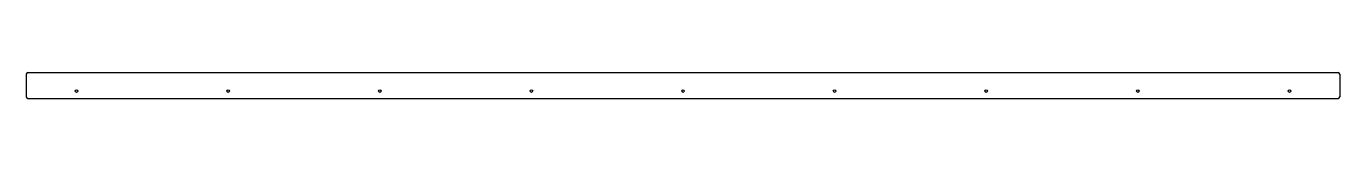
# Model space of a CAD drawing. Extents: x 0 to 98.1, y 0 to 1.9.
import ezdxf

# ---------------------------------------------------------------- set-up
doc = ezdxf.new("R2010")
doc.units = 0
doc.header["$LTSCALE"] = 1.87
doc.layers.get('0').update_dxf_attribs({"linetype": 'CONTINUOUS'})
doc.layers.add('DTM_AXES', color=7, linetype='CONTINUOUS')

msp = doc.modelspace()

# ---------------------------------------------------------------- linework, layer by layer
at = {"color": 3, "linetype": 'CONTINUOUS'}
for p, q in [((0, 1.792), (0, 1.078)), ((0, 1.004), (0, 0.125)), ((0.125, 1.917), (97.949, 1.917)), ((98.074, 1.792), (98.074, 1.078)), ((98.074, 1.004), (98.074, 0.125)), ((0.125, 0), (97.949, 0))]:
    msp.add_line(p, q, dxfattribs=at)
for centre, start, end in [((0.125, 1.792), 90, 180), ((97.949, 1.792), 0, 90), ((0.125, 0.125), 180, 270), ((97.949, 0.125), 270, 0)]:
    msp.add_arc(centre, 0.125, start, end, dxfattribs=at)
at = {"layer": 'DTM_AXES', "color": 3, "linetype": 'CONTINUOUS'}
for p, q in [((0, 1.078), (0, 1.004)), ((98.074, 1.078), (98.074, 1.004))]:
    msp.add_line(p, q, dxfattribs=at)
for centre in [(3.75, 0.547), (15.072, 0.547), (26.394, 0.547), (37.715, 0.547), (49.037, 0.547), (60.359, 0.547), (71.681, 0.547), (83.002, 0.547), (94.324, 0.547)]:
    msp.add_circle(centre, 0.0995, dxfattribs=at)

doc.saveas('drawing.dxf')
